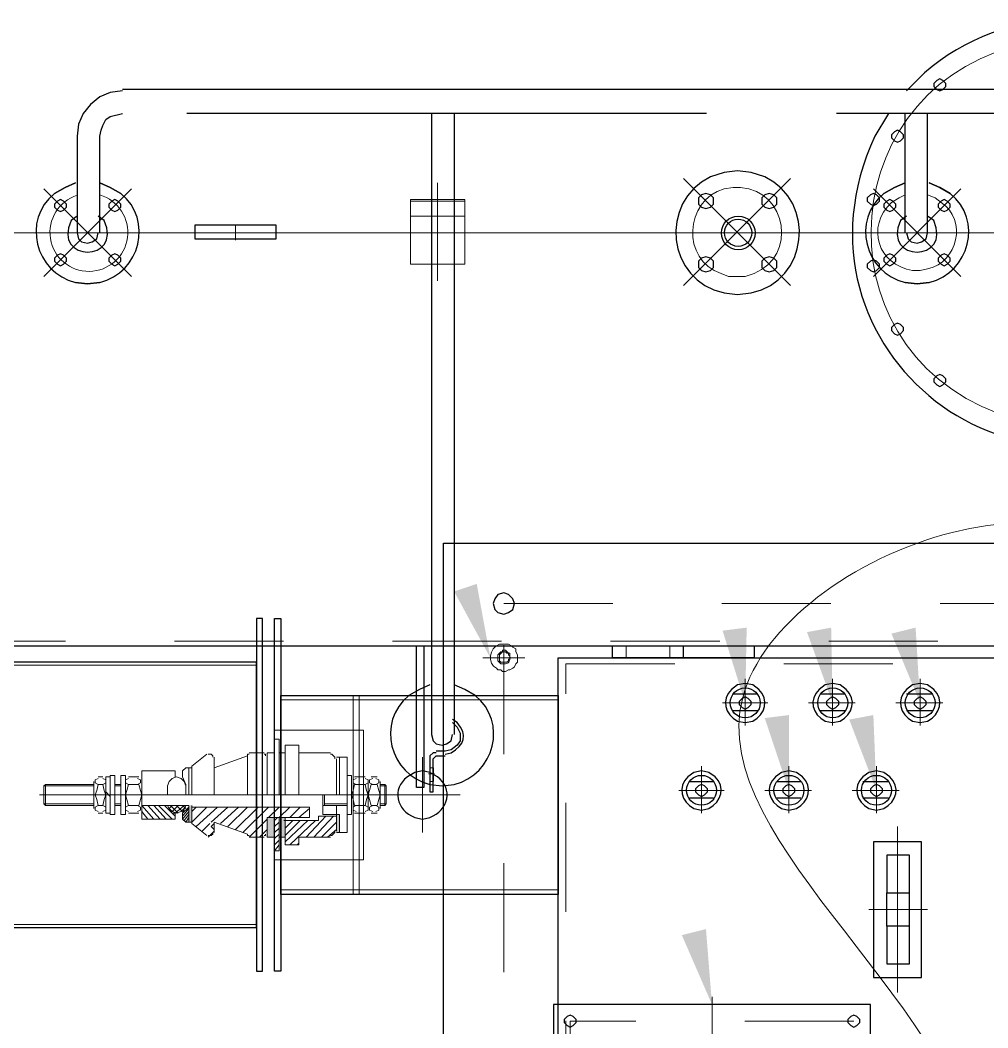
# Model space of a CAD drawing. Header units: metres. Extents: x 531263 to 531754, y 2674954 to 2675327.
# Drawn here: x 531500.974 to 531501.861, y 2675217.654 to 2675218.578 of the extents above; entities that cross this region are included whole.
import ezdxf

# ---------------------------------------------------------------- set-up
doc = ezdxf.new("R2010")
doc.units = ezdxf.units.M
doc.header["$MEASUREMENT"] = 0
doc.linetypes.add('PDF_IMPORT', pattern=[1, 0.8, -0.2])
doc.layers.add('IDT', color=7, linetype='Continuous')

# ---------------------------------------------------------------- blocks, each defined once
blk = doc.blocks.new('IDT')
at = {"layer": 'IDT', "transparency": 33554559}
for points in [[(16.49559, 9.90925), (16.49559, 9.92585), (16.49283, 9.92585), (16.49283, 9.90925)], [(16.54815, 9.91202), (16.54815, 9.93), (16.54262, 9.93), (16.54262, 9.91202)], [(16.55922, 9.93), (16.5523, 9.93), (16.5523, 9.91202), (16.55922, 9.91202)], [(16.63114, 9.90095), (16.63114, 9.91617), (16.62838, 9.91617), (16.62838, 9.90095)]]:
    blk.add_hatch(color=0, dxfattribs=at).paths.add_polyline_path(points)
at = {"layer": 'IDT', "color": 0, "lineweight": 25}
for p, q in [((16.39739, 14.30905), (16.39739, 9.66028)), ((16.29227, 14.20393), (16.29227, 9.7654)), ((16.00596, 10.86363), (16.00596, 10.08353)), ((16.00596, 10.86363), (16.00596, 10.08353)), ((16.29642, 10.08353), (16.29642, 10.86363)), ((16.29642, 10.08353), (16.29642, 10.86363)), ((16.01841, 10.10289), (16.01564, 10.10013)), ((16.01841, 10.10289), (16.01564, 10.10013)), ((16.01564, 10.10013), (16.01564, 10.09736)), ((16.01564, 10.10013), (16.01564, 10.09736)), ((16.01564, 10.09736), (16.01841, 10.09459)), ((16.01564, 10.09736), (16.01841, 10.09459)), ((16.02117, 10.10428), (16.01841, 10.10289)), ((16.02117, 10.10428), (16.01841, 10.10289)), ((16.02394, 10.10289), (16.02117, 10.10428)), ((16.02394, 10.10289), (16.02117, 10.10428)), ((16.02671, 10.10013), (16.02394, 10.10289)), ((16.02671, 10.10013), (16.02394, 10.10289)), ((16.02394, 10.09459), (16.02671, 10.09736)), ((16.02394, 10.09459), (16.02671, 10.09736)), ((16.02671, 10.09736), (16.02671, 10.10013)), ((16.02671, 10.09736), (16.02671, 10.10013)), ((16.27844, 10.10289), (16.27567, 10.10013)), ((16.27844, 10.10289), (16.27567, 10.10013)), ((16.27567, 10.10013), (16.27567, 10.09736)), ((16.27567, 10.10013), (16.27567, 10.09736)), ((16.27567, 10.09736), (16.27844, 10.09459)), ((16.27567, 10.09736), (16.27844, 10.09459)), ((16.28121, 10.10428), (16.27844, 10.10289)), ((16.28121, 10.10428), (16.27844, 10.10289)), ((16.28397, 10.10289), (16.28121, 10.10428)), ((16.28397, 10.10289), (16.28121, 10.10428)), ((16.28674, 10.10013), (16.28397, 10.10289)), ((16.28674, 10.10013), (16.28397, 10.10289)), ((16.28397, 10.09459), (16.28674, 10.09736)), ((16.28397, 10.09459), (16.28674, 10.09736)), ((16.28674, 10.09736), (16.28674, 10.10013)), ((16.28674, 10.09736), (16.28674, 10.10013)), ((16.01841, 10.09459), (16.02117, 10.09321)), ((16.01841, 10.09459), (16.02117, 10.09321)), ((16.02117, 10.09321), (16.02394, 10.09459)), ((16.02117, 10.09321), (16.02394, 10.09459)), ((16.27844, 10.09459), (16.28121, 10.09321)), ((16.27844, 10.09459), (16.28121, 10.09321)), ((16.28121, 10.09321), (16.28397, 10.09459)), ((16.28121, 10.09321), (16.28397, 10.09459)), ((16.00596, 10.08353), (16.29642, 10.08353)), ((16.00596, 10.08353), (16.29642, 10.08353)), ((16.00319, 10.05863), (15.95893, 10.05863)), ((15.95893, 10.05863), (15.95893, 9.93415)), ((16.00319, 9.93415), (16.00319, 10.05863)), ((16.54677, 9.72944), (16.54677, 10.0531)), ((16.54677, 10.0531), (16.5523, 10.0531)), ((16.5523, 10.0531), (16.5523, 9.72944)), ((16.5689, 10.0531), (16.56337, 10.0531)), ((16.56337, 10.0531), (16.56337, 9.72944)), ((16.5689, 9.72944), (16.5689, 10.0531)), ((15.99074, 10.04618), (15.97, 10.04618)), ((15.97, 10.04618), (15.97, 10.01161)), ((15.99074, 10.01161), (15.99074, 10.04618)), ((15.97, 10.01161), (15.99074, 10.01161)), ((15.97, 10.01161), (15.97, 9.98118)), ((15.99074, 10.01161), (15.99074, 9.98118)), ((16.8234, 10.01299), (16.5689, 10.01299)), ((16.5689, 10.01299), (16.5689, 9.76955)), ((15.99074, 9.98118), (15.97, 9.98118)), ((15.97, 9.98118), (15.97, 9.9466)), ((15.99074, 9.9466), (15.99074, 9.98118)), ((16.29227, 9.79998), (16.29227, 9.98256)), ((16.29227, 9.98256), (16.54677, 9.98256)), ((16.54677, 9.98256), (16.54677, 9.79998)), ((15.97, 9.9466), (15.99074, 9.9466)), ((15.95893, 9.93415), (16.00319, 9.93415)), ((16.41676, 9.9134), (16.40984, 9.91202)), ((16.42367, 9.91202), (16.41676, 9.9134)), ((16.00043, 9.9051), (15.99351, 9.90372)), ((16.00734, 9.90372), (16.00043, 9.9051)), ((16.08065, 9.9051), (16.07373, 9.90372)), ((16.08757, 9.90372), (16.08065, 9.9051)), ((16.16087, 9.9051), (16.15396, 9.90372)), ((16.16779, 9.90372), (16.16087, 9.9051)), ((16.01288, 9.89404), (15.98936, 9.89404)), ((16.09171, 9.89404), (16.06958, 9.89404)), ((16.17194, 9.89404), (16.14981, 9.89404)), ((15.99766, 9.89127), (15.99489, 9.8885)), ((15.99489, 9.8885), (15.99489, 9.88574)), ((15.99489, 9.88574), (15.99766, 9.88297)), ((16.00043, 9.89265), (15.99766, 9.89127)), ((16.00319, 9.89127), (16.00043, 9.89265)), ((16.00596, 9.8885), (16.00319, 9.89127)), ((16.00319, 9.88297), (16.00596, 9.88574)), ((16.00596, 9.88574), (16.00596, 9.8885)), ((16.07788, 9.89127), (16.07512, 9.8885)), ((16.07512, 9.8885), (16.07512, 9.88574)), ((16.07512, 9.88574), (16.07788, 9.88297)), ((16.08065, 9.89265), (16.07788, 9.89127)), ((16.08342, 9.89127), (16.08065, 9.89265)), ((16.08618, 9.8885), (16.08342, 9.89127)), ((16.08342, 9.88297), (16.08618, 9.88574)), ((16.08618, 9.88574), (16.08618, 9.8885)), ((16.15811, 9.89127), (16.15534, 9.8885)), ((16.15534, 9.8885), (16.15534, 9.88574)), ((16.15534, 9.88574), (16.15811, 9.88297)), ((16.16087, 9.89265), (16.15811, 9.89127)), ((16.16364, 9.89127), (16.16087, 9.89265)), ((16.1664, 9.8885), (16.16364, 9.89127)), ((16.16364, 9.88297), (16.1664, 9.88574)), ((16.1664, 9.88574), (16.1664, 9.8885)), ((16.40984, 9.8885), (16.40707, 9.8885)), ((16.40707, 9.8885), (16.40707, 9.86084)), ((16.40984, 9.85808), (16.40984, 9.8885)), ((16.41537, 9.75434), (16.41537, 9.88436)), ((16.41537, 9.88436), (16.42229, 9.88436)), ((16.42229, 9.88436), (16.42229, 9.83594)), ((16.01288, 9.87882), (15.98936, 9.87882)), ((15.99766, 9.88297), (16.00043, 9.88159)), ((16.00043, 9.88159), (16.00319, 9.88297)), ((16.09171, 9.87882), (16.06958, 9.87882)), ((16.07788, 9.88297), (16.08065, 9.88159)), ((16.08065, 9.88159), (16.08342, 9.88297)), ((16.17194, 9.87882), (16.14981, 9.87882)), ((16.15811, 9.88297), (16.16087, 9.88159)), ((16.16087, 9.88159), (16.16364, 9.88297)), ((16.39877, 9.88297), (16.38771, 9.88159)), ((16.40984, 9.88159), (16.39877, 9.88297)), ((16.40707, 9.86637), (16.40707, 9.87882)), ((16.40984, 9.86637), (16.40984, 9.87882)), ((15.98798, 9.87467), (15.99351, 9.87052)), ((15.99351, 9.87052), (16.00043, 9.86914)), ((16.00043, 9.86914), (16.00734, 9.87052)), ((16.00734, 9.87052), (16.01288, 9.87467)), ((16.0682, 9.87467), (16.07373, 9.87052)), ((16.07373, 9.87052), (16.08065, 9.86914)), ((16.08065, 9.86914), (16.08757, 9.87052)), ((16.08757, 9.87052), (16.0931, 9.87467)), ((16.14842, 9.87467), (16.15396, 9.87052)), ((16.15396, 9.87052), (16.16087, 9.86914)), ((16.16087, 9.86914), (16.16779, 9.87052)), ((16.16779, 9.87052), (16.17332, 9.87467)), ((16.40292, 9.87467), (16.40984, 9.87052)), ((16.40984, 9.87052), (16.41676, 9.86914)), ((16.41676, 9.86914), (16.42367, 9.87052)), ((16.42367, 9.87052), (16.43059, 9.87467)), ((16.40707, 9.85808), (16.40431, 9.85531)), ((16.40707, 9.86084), (16.40707, 9.85808)), ((16.40984, 9.85531), (16.40984, 9.85808)), ((16.38494, 9.84563), (16.39048, 9.84978)), ((16.39601, 9.85393), (16.39048, 9.85254)), ((16.39048, 9.84978), (16.39601, 9.85116)), ((16.40154, 9.85531), (16.39601, 9.85531)), ((16.39601, 9.85116), (16.40431, 9.85116)), ((16.40431, 9.85531), (16.40154, 9.85531)), ((16.40431, 9.85254), (16.40707, 9.85254)), ((16.40707, 9.85254), (16.40984, 9.85531)), ((16.38218, 9.84148), (16.38494, 9.84563)), ((16.38218, 9.83456), (16.38218, 9.84148)), ((16.39048, 9.84148), (16.38909, 9.83594)), ((16.39462, 9.84424), (16.39048, 9.84148)), ((16.39877, 9.84563), (16.39462, 9.84424)), ((16.40431, 9.84424), (16.39877, 9.84563)), ((16.40707, 9.84148), (16.40431, 9.84424)), ((16.40846, 9.83594), (16.40707, 9.84148)), ((16.38494, 9.82903), (16.38218, 9.83456)), ((16.38909, 9.82488), (16.38494, 9.82903)), ((16.38771, 9.26609), (16.38771, 9.83594)), ((16.40846, 9.26609), (16.40846, 9.83594)), ((16.42229, 9.83594), (16.42229, 9.75434)), ((15.96032, 9.82488), (15.9534, 9.8235)), ((15.96723, 9.8235), (15.96032, 9.82488)), ((16.04054, 9.82488), (16.03362, 9.8235)), ((16.04745, 9.8235), (16.04054, 9.82488)), ((16.12076, 9.82488), (16.11385, 9.8235)), ((16.12768, 9.8235), (16.12076, 9.82488)), ((16.38494, 9.82488), (16.38909, 9.82211)), ((15.97276, 9.81381), (15.94925, 9.81381)), ((15.95755, 9.81105), (15.95478, 9.80828)), ((15.96032, 9.81243), (15.95755, 9.81105)), ((15.96308, 9.81105), (15.96032, 9.81243)), ((15.96585, 9.80828), (15.96308, 9.81105)), ((16.0516, 9.81381), (16.02947, 9.81381)), ((16.03777, 9.81105), (16.03501, 9.80828)), ((16.04054, 9.81243), (16.03777, 9.81105)), ((16.0433, 9.81105), (16.04054, 9.81243)), ((16.04607, 9.80828), (16.0433, 9.81105)), ((16.13183, 9.81381), (16.1097, 9.81381)), ((16.11799, 9.81105), (16.11523, 9.80828)), ((16.12076, 9.81243), (16.11799, 9.81105)), ((16.12353, 9.81105), (16.12076, 9.81243)), ((16.12629, 9.80828), (16.12353, 9.81105)), ((15.95478, 9.80828), (15.95478, 9.80552)), ((15.95478, 9.80552), (15.95755, 9.80275)), ((15.95755, 9.80275), (15.96032, 9.80137)), ((15.96032, 9.80137), (15.96308, 9.80275)), ((15.96308, 9.80275), (15.96585, 9.80552)), ((15.96585, 9.80552), (15.96585, 9.80828)), ((16.03501, 9.80828), (16.03501, 9.80552)), ((16.03501, 9.80552), (16.03777, 9.80275)), ((16.03777, 9.80275), (16.04054, 9.80137)), ((16.04054, 9.80137), (16.0433, 9.80275)), ((16.0433, 9.80275), (16.04607, 9.80552)), ((16.04607, 9.80552), (16.04607, 9.80828)), ((16.11523, 9.80828), (16.11523, 9.80552)), ((16.11523, 9.80552), (16.11799, 9.80275)), ((16.11799, 9.80275), (16.12076, 9.80137)), ((16.12076, 9.80137), (16.12353, 9.80275)), ((16.12353, 9.80275), (16.12629, 9.80552)), ((16.12629, 9.80552), (16.12629, 9.80828)), ((15.94787, 9.79445), (15.9534, 9.7903)), ((15.97276, 9.7986), (15.94925, 9.7986)), ((15.96723, 9.7903), (15.97276, 9.79445)), ((16.02809, 9.79445), (16.03362, 9.7903)), ((16.0516, 9.7986), (16.02947, 9.7986)), ((16.04745, 9.7903), (16.05299, 9.79445)), ((16.10831, 9.79445), (16.11385, 9.7903)), ((16.13183, 9.7986), (16.1097, 9.7986)), ((16.12768, 9.7903), (16.13321, 9.79445)), ((16.54677, 9.79998), (16.29227, 9.79998)), ((16.36834, 9.79998), (16.37803, 9.79445)), ((16.37803, 9.79445), (16.38771, 9.7903)), ((16.40984, 9.7903), (16.41952, 9.79445)), ((16.41952, 9.79445), (16.4292, 9.79998)), ((15.9534, 9.7903), (15.96032, 9.78892)), ((15.96032, 9.78892), (15.96723, 9.7903)), ((16.03362, 9.7903), (16.04054, 9.78892)), ((16.04054, 9.78892), (16.04745, 9.7903)), ((16.11385, 9.7903), (16.12076, 9.78892)), ((16.12076, 9.78892), (16.12768, 9.7903)), ((16.29227, 9.7654), (15.36418, 9.7654)), ((16.24248, 9.7654), (15.41397, 9.7654)), ((16.11246, 9.75434), (16.11246, 9.7654)), ((16.11246, 9.7654), (16.24248, 9.7654)), ((16.17747, 9.7654), (16.17747, 9.75434)), ((16.24248, 9.7654), (16.24248, 9.75434)), ((16.5689, 9.76955), (16.8234, 9.76955)), ((16.87873, 9.75434), (14.77772, 9.75434)), ((16.42229, 9.75434), (16.41537, 9.75434)), ((16.5523, 9.72944), (16.54677, 9.72944)), ((16.56337, 9.72944), (16.5689, 9.72944)), ((16.33377, 9.72114), (16.33238, 9.71561)), ((16.33792, 9.72391), (16.33377, 9.72114)), ((16.34207, 9.72529), (16.33792, 9.72391)), ((16.3476, 9.72391), (16.34207, 9.72529)), ((16.35036, 9.72114), (16.3476, 9.72391)), ((16.35175, 9.71561), (16.35036, 9.72114)), ((16.33238, 9.71561), (16.33377, 9.71146)), ((16.33377, 9.71146), (16.33792, 9.70731)), ((16.3476, 9.70731), (16.35036, 9.71146)), ((16.35036, 9.71146), (16.35175, 9.71561)), ((16.33792, 9.70731), (16.34207, 9.70593)), ((16.34207, 9.70593), (16.3476, 9.70731)), ((16.39739, 9.66028), (15.27012, 9.66028)), ((15.93957, 9.51505), (15.9368, 9.51229)), ((15.94233, 9.51644), (15.93957, 9.51505)), ((15.9451, 9.51505), (15.94233, 9.51644)), ((15.94787, 9.51229), (15.9451, 9.51505)), ((15.9368, 9.51229), (15.9368, 9.50952)), ((15.9368, 9.50952), (15.93957, 9.50676)), ((15.93957, 9.50676), (15.94233, 9.50537)), ((15.94233, 9.50537), (15.9451, 9.50676)), ((15.9451, 9.50676), (15.94787, 9.50952)), ((15.94787, 9.50952), (15.94787, 9.51229)), ((15.9783, 9.46803), (15.97553, 9.46526)), ((15.98106, 9.46941), (15.9783, 9.46803)), ((15.98383, 9.46803), (15.98106, 9.46941)), ((15.9866, 9.46526), (15.98383, 9.46803)), ((15.97553, 9.46526), (15.97553, 9.46249)), ((15.97553, 9.46249), (15.9783, 9.45973)), ((15.9783, 9.45973), (15.98106, 9.45834)), ((15.98106, 9.45834), (15.98383, 9.45973)), ((15.98383, 9.45973), (15.9866, 9.46249)), ((15.9866, 9.46249), (15.9866, 9.46526)), ((16.12768, 9.43207), (16.11523, 9.43068)), ((16.14013, 9.43068), (16.12768, 9.43207)), ((15.95202, 9.421), (15.96308, 9.42238)), ((15.96308, 9.42238), (15.95202, 9.421)), ((15.96308, 9.42238), (15.97415, 9.421)), ((15.97415, 9.421), (15.96308, 9.42238)), ((16.71275, 9.421), (16.72381, 9.42238)), ((16.72381, 9.42238), (16.71275, 9.421)), ((16.72381, 9.42238), (16.73488, 9.421)), ((16.73488, 9.421), (16.72381, 9.42238)), ((15.93542, 9.4044), (15.93265, 9.40164)), ((15.93819, 9.40579), (15.93542, 9.4044)), ((15.94095, 9.4044), (15.93819, 9.40579)), ((15.94372, 9.40164), (15.94095, 9.4044)), ((15.98521, 9.4044), (15.98245, 9.40164)), ((15.98798, 9.40579), (15.98521, 9.4044)), ((15.99074, 9.4044), (15.98798, 9.40579)), ((15.99351, 9.40164), (15.99074, 9.4044)), ((16.00043, 9.40993), (15.99766, 9.40717)), ((15.99766, 9.40717), (15.99766, 9.4044)), ((15.99766, 9.4044), (16.00043, 9.40164)), ((16.00319, 9.41132), (16.00043, 9.40993)), ((16.00596, 9.40993), (16.00319, 9.41132)), ((16.00873, 9.40717), (16.00596, 9.40993)), ((16.00596, 9.40164), (16.00873, 9.4044)), ((16.00873, 9.4044), (16.00873, 9.40717)), ((16.09448, 9.40993), (16.09171, 9.40717)), ((16.09171, 9.40717), (16.09171, 9.40164)), ((16.09863, 9.41132), (16.09448, 9.40993)), ((16.10278, 9.40993), (16.09863, 9.41132)), ((16.10555, 9.40717), (16.10278, 9.40993)), ((16.10555, 9.40164), (16.10555, 9.40717)), ((16.15257, 9.40993), (16.14981, 9.40717)), ((16.14981, 9.40717), (16.14981, 9.40164)), ((16.15672, 9.41132), (16.15257, 9.40993)), ((16.16087, 9.40993), (16.15672, 9.41132)), ((16.16364, 9.40717), (16.16087, 9.40993)), ((16.16364, 9.40164), (16.16364, 9.40717)), ((16.69615, 9.4044), (16.69339, 9.40164)), ((16.69892, 9.40579), (16.69615, 9.4044)), ((16.70168, 9.4044), (16.69892, 9.40579)), ((16.70445, 9.40164), (16.70168, 9.4044)), ((16.74594, 9.4044), (16.74318, 9.40164)), ((16.74871, 9.40579), (16.74594, 9.4044)), ((16.75148, 9.4044), (16.74871, 9.40579)), ((16.75424, 9.40164), (16.75148, 9.4044)), ((15.93265, 9.40164), (15.93265, 9.39887)), ((15.93265, 9.39887), (15.93542, 9.3961)), ((15.93542, 9.3961), (15.93819, 9.39472)), ((15.93819, 9.39472), (15.94095, 9.3961)), ((15.94095, 9.3961), (15.94372, 9.39887)), ((15.94372, 9.39887), (15.94372, 9.40164)), ((15.98245, 9.40164), (15.98245, 9.39887)), ((15.98245, 9.39887), (15.98521, 9.3961)), ((15.98521, 9.3961), (15.98798, 9.39472)), ((15.98798, 9.39472), (15.99074, 9.3961)), ((15.99074, 9.3961), (15.99351, 9.39887)), ((15.99351, 9.39887), (15.99351, 9.40164)), ((16.00043, 9.40164), (16.00319, 9.40025)), ((16.00319, 9.40025), (16.00596, 9.40164)), ((16.09171, 9.40164), (16.09448, 9.39887)), ((16.09448, 9.39887), (16.09863, 9.39749)), ((16.09863, 9.39749), (16.10278, 9.39887)), ((16.10278, 9.39887), (16.10555, 9.40164)), ((16.14981, 9.40164), (16.15257, 9.39887)), ((16.15257, 9.39887), (16.15672, 9.39749)), ((16.15672, 9.39749), (16.16087, 9.39887)), ((16.16087, 9.39887), (16.16364, 9.40164)), ((16.69339, 9.40164), (16.69339, 9.39887)), ((16.69339, 9.39887), (16.69615, 9.3961)), ((16.69615, 9.3961), (16.69892, 9.39472)), ((16.69892, 9.39472), (16.70168, 9.3961)), ((16.70168, 9.3961), (16.70445, 9.39887)), ((16.70445, 9.39887), (16.70445, 9.40164)), ((16.74318, 9.40164), (16.74318, 9.39887)), ((16.74318, 9.39887), (16.74594, 9.3961)), ((16.74594, 9.3961), (16.74871, 9.39472)), ((16.74871, 9.39472), (16.75148, 9.3961)), ((16.75148, 9.3961), (16.75424, 9.39887)), ((16.75424, 9.39887), (16.75424, 9.40164)), ((15.96308, 9.38504), (15.95893, 9.38365)), ((15.96861, 9.38365), (15.96308, 9.38504)), ((16.72381, 9.38504), (16.71967, 9.38365)), ((16.72935, 9.38365), (16.72381, 9.38504)), ((15.95478, 9.38089), (15.9534, 9.37536)), ((15.95893, 9.38365), (15.95478, 9.38089)), ((15.97138, 9.38089), (15.96861, 9.38365)), ((15.97276, 9.37536), (15.97138, 9.38089)), ((16.62561, 9.38089), (16.55092, 9.38089)), ((16.55092, 9.38089), (16.55092, 9.36844)), ((16.62561, 9.36844), (16.62561, 9.38089)), ((16.71552, 9.38089), (16.71413, 9.37536)), ((16.71967, 9.38365), (16.71552, 9.38089)), ((16.73211, 9.38089), (16.72935, 9.38365)), ((16.7335, 9.37536), (16.73211, 9.38089)), ((15.9534, 9.37536), (15.9534, 9.26609)), ((15.97415, 9.37536), (15.97415, 9.26609)), ((16.55092, 9.36844), (16.62561, 9.36844)), ((16.71275, 9.37536), (16.71275, 9.28683)), ((16.7335, 9.28683), (16.7335, 9.37536)), ((15.94787, 9.36429), (15.9534, 9.36014)), ((15.97276, 9.36014), (15.9783, 9.36429)), ((16.7086, 9.36429), (16.71413, 9.36014)), ((16.7335, 9.36014), (16.73903, 9.36429)), ((15.93542, 9.35461), (15.93265, 9.35184)), ((15.93265, 9.35184), (15.93265, 9.34908)), ((15.93265, 9.34908), (15.93542, 9.34631)), ((15.93819, 9.35599), (15.93542, 9.35461)), ((15.94095, 9.35461), (15.93819, 9.35599)), ((15.94372, 9.35184), (15.94095, 9.35461)), ((15.94095, 9.34631), (15.94372, 9.34908)), ((15.94372, 9.34908), (15.94372, 9.35184)), ((15.98521, 9.35461), (15.98245, 9.35184)), ((15.98245, 9.35184), (15.98245, 9.34908)), ((15.98245, 9.34908), (15.98521, 9.34631)), ((15.98798, 9.35599), (15.98521, 9.35461)), ((15.99074, 9.35461), (15.98798, 9.35599)), ((15.99351, 9.35184), (15.99074, 9.35461)), ((15.99074, 9.34631), (15.99351, 9.34908)), ((15.99351, 9.34908), (15.99351, 9.35184)), ((16.00043, 9.34908), (15.99766, 9.34631)), ((16.00319, 9.35046), (16.00043, 9.34908)), ((16.00596, 9.34908), (16.00319, 9.35046)), ((16.00873, 9.34631), (16.00596, 9.34908)), ((16.09448, 9.35184), (16.09171, 9.34908)), ((16.09171, 9.34908), (16.09171, 9.34354)), ((16.09863, 9.35323), (16.09448, 9.35184)), ((16.10278, 9.35184), (16.09863, 9.35323)), ((16.10555, 9.34908), (16.10278, 9.35184)), ((16.10555, 9.34354), (16.10555, 9.34908)), ((16.15257, 9.35184), (16.14981, 9.34908)), ((16.14981, 9.34908), (16.14981, 9.34354)), ((16.15672, 9.35323), (16.15257, 9.35184)), ((16.16087, 9.35184), (16.15672, 9.35323)), ((16.16364, 9.34908), (16.16087, 9.35184)), ((16.16364, 9.34354), (16.16364, 9.34908)), ((16.69615, 9.35461), (16.69339, 9.35184)), ((16.69339, 9.35184), (16.69339, 9.34908)), ((16.69339, 9.34908), (16.69615, 9.34631)), ((16.69892, 9.35599), (16.69615, 9.35461)), ((16.70168, 9.35461), (16.69892, 9.35599)), ((16.70445, 9.35184), (16.70168, 9.35461)), ((16.70168, 9.34631), (16.70445, 9.34908)), ((16.70445, 9.34908), (16.70445, 9.35184)), ((16.74594, 9.35461), (16.74318, 9.35184)), ((16.74318, 9.35184), (16.74318, 9.34908)), ((16.74318, 9.34908), (16.74594, 9.34631)), ((16.74871, 9.35599), (16.74594, 9.35461)), ((16.75148, 9.35461), (16.74871, 9.35599)), ((16.75424, 9.35184), (16.75148, 9.35461)), ((16.75148, 9.34631), (16.75424, 9.34908)), ((16.75424, 9.34908), (16.75424, 9.35184)), ((15.94233, 9.33386), (15.93265, 9.33939)), ((15.93265, 9.33939), (15.94233, 9.33386)), ((15.93542, 9.34631), (15.93819, 9.34493)), ((15.93819, 9.34493), (15.94095, 9.34631)), ((15.99351, 9.33939), (15.98383, 9.33386)), ((15.98383, 9.33386), (15.99351, 9.33939)), ((15.98521, 9.34631), (15.98798, 9.34493)), ((15.98798, 9.34493), (15.99074, 9.34631)), ((15.99766, 9.34631), (15.99766, 9.34354)), ((15.99766, 9.34354), (16.00043, 9.34078)), ((16.00043, 9.34078), (16.00319, 9.33939)), ((16.00319, 9.33939), (16.00596, 9.34078)), ((16.00596, 9.34078), (16.00873, 9.34354)), ((16.00873, 9.34354), (16.00873, 9.34631)), ((16.09171, 9.34354), (16.09448, 9.34078)), ((16.09448, 9.34078), (16.09863, 9.33939)), ((16.09863, 9.33939), (16.10278, 9.34078)), ((16.10278, 9.34078), (16.10555, 9.34354)), ((16.14981, 9.34354), (16.15257, 9.34078)), ((16.15257, 9.34078), (16.15672, 9.33939)), ((16.15672, 9.33939), (16.16087, 9.34078)), ((16.16087, 9.34078), (16.16364, 9.34354)), ((16.70307, 9.33386), (16.69339, 9.33939)), ((16.69339, 9.33939), (16.70307, 9.33386)), ((16.69615, 9.34631), (16.69892, 9.34493)), ((16.69892, 9.34493), (16.70168, 9.34631)), ((16.75424, 9.33939), (16.74456, 9.33386)), ((16.74456, 9.33386), (16.75424, 9.33939)), ((16.74594, 9.34631), (16.74871, 9.34493)), ((16.74871, 9.34493), (16.75148, 9.34631)), ((15.95202, 9.32971), (15.94233, 9.33386)), ((15.94233, 9.33386), (15.95202, 9.32971)), ((15.98383, 9.33386), (15.97415, 9.32971)), ((15.97415, 9.32971), (15.98383, 9.33386)), ((16.71275, 9.32971), (16.70307, 9.33386)), ((16.70307, 9.33386), (16.71275, 9.32971)), ((16.74456, 9.33386), (16.73488, 9.32971)), ((16.73488, 9.32971), (16.74456, 9.33386)), ((16.10278, 9.32418), (16.11523, 9.32003)), ((16.11523, 9.32003), (16.12768, 9.31865)), ((16.12768, 9.31865), (16.14013, 9.32003)), ((16.14013, 9.32003), (16.15257, 9.32418)), ((15.98106, 9.29237), (15.9783, 9.29098)), ((15.98383, 9.29098), (15.98106, 9.29237)), ((15.9783, 9.29098), (15.97553, 9.28822)), ((15.97553, 9.28822), (15.97553, 9.28545)), ((15.97553, 9.28545), (15.9783, 9.28268)), ((15.9866, 9.28822), (15.98383, 9.29098)), ((15.98383, 9.28268), (15.9866, 9.28545)), ((15.9866, 9.28545), (15.9866, 9.28822)), ((15.98936, 9.26609), (16.00181, 9.28683)), ((16.71275, 9.28683), (16.71137, 9.2813)), ((16.73211, 9.27577), (16.7335, 9.28683)), ((15.9783, 9.28268), (15.98106, 9.2813)), ((15.98106, 9.2813), (15.98383, 9.28268)), ((16.70998, 9.27715), (16.70722, 9.27162)), ((16.71137, 9.2813), (16.70998, 9.27715)), ((16.72796, 9.26609), (16.73211, 9.27577)), ((16.70307, 9.26885), (16.692, 9.26609)), ((16.70722, 9.27162), (16.70307, 9.26885)), ((16.72105, 9.25779), (16.72796, 9.26609)), ((16.71275, 9.25087), (16.72105, 9.25779)), ((16.692, 9.24534), (16.70307, 9.24672)), ((16.70307, 9.24672), (16.71275, 9.25087)), ((14.96445, 9.24396), (16.692, 9.24396)), ((15.93957, 9.24396), (15.9368, 9.24119)), ((15.9368, 9.24119), (15.9368, 9.23842)), ((15.9368, 9.23842), (15.93957, 9.23566)), ((15.94233, 9.24534), (15.93957, 9.24396)), ((15.9451, 9.24396), (15.94233, 9.24534)), ((15.94787, 9.24119), (15.9451, 9.24396)), ((15.9451, 9.23566), (15.94787, 9.23842)), ((15.94787, 9.23842), (15.94787, 9.24119)), ((15.95617, 9.22874), (15.97276, 9.24534)), ((15.93957, 9.23566), (15.94233, 9.23427)), ((15.94233, 9.23427), (15.9451, 9.23566))]:
    blk.add_line(p, q, dxfattribs=at)
at = {"layer": 'IDT', "color": 0, "linetype": 'PDF_IMPORT', "lineweight": 13, "ltscale": 0.113333}
for p, q in [((16.34207, 14.25373), (16.34207, 9.71561)), ((16.34207, 9.71561), (15.32545, 9.71561))]:
    blk.add_line(p, q, dxfattribs=at)
at = {"layer": 'IDT', "color": 0, "linetype": 'PDF_IMPORT', "lineweight": 13, "ltscale": 0.0125}
for p, q in [((16.28536, 14.1984), (16.28536, 9.77094)), ((16.28536, 9.77094), (15.37109, 9.77094))]:
    blk.add_line(p, q, dxfattribs=at)
at = {"layer": 'IDT', "color": 0, "linetype": 'PDF_IMPORT', "lineweight": 13, "ltscale": 0.044167}
for p, q in [((16.15119, 10.07661), (16.15119, 10.87054)), ((16.15119, 10.87054), (16.15119, 10.07661))]:
    blk.add_line(p, q, dxfattribs=at)
at = {"layer": 'IDT', "color": 0, "linetype": 'PDF_IMPORT', "lineweight": 13, "ltscale": 0.038333}
for p, q in [((16.02117, 10.84841), (16.02117, 10.09874)), ((16.02117, 10.84841), (16.02117, 10.09874)), ((16.28121, 10.09874), (16.28121, 10.84841)), ((16.28121, 10.09874), (16.28121, 10.84841)), ((16.02117, 10.09874), (16.28121, 10.09874)), ((16.02117, 10.09874), (16.28121, 10.09874))]:
    blk.add_line(p, q, dxfattribs=at)
at = {"layer": 'IDT', "color": 0, "lineweight": 9}
for p, q in [((15.98106, 9.92032), (15.98106, 10.07246)), ((16.00734, 9.99639), (15.9534, 9.99639)), ((16.54815, 9.93691), (16.5523, 9.94245)), ((16.51496, 9.91478), (16.53847, 9.93691)), ((16.52187, 9.91478), (16.54262, 9.93415)), ((16.53017, 9.93553), (16.53156, 9.93691)), ((16.54815, 9.93277), (16.5523, 9.93691)), ((16.54815, 9.92723), (16.5523, 9.93138)), ((16.49559, 9.91617), (16.50943, 9.93)), ((16.49559, 9.92308), (16.50389, 9.93)), ((16.49836, 9.91064), (16.51634, 9.93)), ((16.50528, 9.91064), (16.52326, 9.93)), ((16.52879, 9.91478), (16.54262, 9.92862)), ((16.53571, 9.91478), (16.54262, 9.9217)), ((16.54815, 9.9217), (16.5523, 9.92585)), ((16.55784, 9.90234), (16.58135, 9.92585)), ((16.55922, 9.9134), (16.57582, 9.93)), ((16.55922, 9.92308), (16.56614, 9.93)), ((16.56752, 9.90234), (16.58827, 9.92308)), ((16.60763, 9.92447), (16.61316, 9.93)), ((16.61178, 9.91755), (16.6187, 9.92447)), ((16.52049, 9.90372), (16.53017, 9.91202)), ((16.52879, 9.90234), (16.53847, 9.91202)), ((16.53847, 9.90234), (16.54815, 9.91202)), ((16.54262, 9.91478), (16.54401, 9.91478)), ((16.54815, 9.91617), (16.5523, 9.92032)), ((16.54815, 9.90234), (16.55784, 9.91202)), ((16.54954, 9.91202), (16.5523, 9.91478)), ((16.5772, 9.90234), (16.59518, 9.92032)), ((16.5855, 9.90234), (16.6021, 9.91755)), ((16.59518, 9.90234), (16.6104, 9.91617)), ((16.60486, 9.90234), (16.62423, 9.92032)), ((16.61455, 9.90234), (16.62838, 9.91617)), ((16.63114, 9.91202), (16.63391, 9.91617)), ((16.63114, 9.91478), (16.63114, 9.91617)), ((16.63114, 9.90925), (16.63529, 9.91478)), ((16.63114, 9.90649), (16.63668, 9.9134)), ((16.64636, 9.9134), (16.65881, 9.90095)), ((16.65189, 9.9134), (16.66296, 9.90095)), ((16.65742, 9.9134), (16.66849, 9.90095)), ((16.66296, 9.9134), (16.67402, 9.90095)), ((16.66849, 9.9134), (16.67402, 9.90649)), ((16.67402, 9.9134), (16.67402, 9.91202)), ((16.62423, 9.90234), (16.62838, 9.90649)), ((16.63114, 9.90372), (16.63668, 9.91064)), ((16.63114, 9.90234), (16.63668, 9.90787)), ((16.63391, 9.90372), (16.63668, 9.90095)), ((16.64359, 9.90787), (16.63529, 9.90095)), ((16.63668, 9.90649), (16.64221, 9.90095)), ((16.64083, 9.90787), (16.64774, 9.90095)), ((16.64636, 9.90649), (16.64083, 9.90095)), ((16.64359, 9.91064), (16.65327, 9.90095)), ((16.64912, 9.90372), (16.64636, 9.90095)), ((16.40292, 9.41962), (16.40292, 9.32971))]:
    blk.add_line(p, q, dxfattribs=at)
at = {"layer": 'IDT', "color": 0, "lineweight": 13}
for p, q in [((16.82064, 10.01022), (16.5689, 10.01022)), ((16.5689, 10.01022), (16.5689, 9.77232)), ((16.29227, 9.97841), (16.54677, 9.97841)), ((16.29227, 9.80413), (16.29227, 9.97841)), ((16.47485, 9.98256), (16.47485, 9.79998)), ((16.48038, 9.98256), (16.48038, 9.79998)), ((16.54677, 9.97841), (16.54677, 9.80413)), ((16.41676, 9.85669), (16.41676, 9.92585)), ((16.00043, 9.86499), (16.00043, 9.90787)), ((16.08065, 9.86499), (16.08065, 9.90787)), ((16.16087, 9.86499), (16.16087, 9.90787)), ((16.02256, 9.88712), (15.97968, 9.88712)), ((16.10278, 9.88712), (16.0599, 9.88712)), ((16.18162, 9.88712), (16.14013, 9.88712)), ((16.38218, 9.89127), (16.45133, 9.89127)), ((16.40984, 9.87882), (16.40707, 9.87882)), ((16.40569, 9.87191), (16.41122, 9.87191)), ((16.40984, 9.86637), (16.40707, 9.86637)), ((15.96032, 9.78477), (15.96032, 9.82765)), ((16.04054, 9.78477), (16.04054, 9.82765)), ((16.12076, 9.78477), (16.12076, 9.82765)), ((15.98245, 9.8069), (15.93957, 9.8069)), ((16.06267, 9.8069), (16.01979, 9.8069)), ((16.14151, 9.8069), (16.10001, 9.8069)), ((16.54677, 9.80413), (16.29227, 9.80413)), ((16.33238, 9.7737), (16.331, 9.77094)), ((16.33377, 9.77509), (16.33238, 9.7737)), ((16.33653, 9.77647), (16.33377, 9.77509)), ((16.33792, 9.77647), (16.33653, 9.77647)), ((16.34068, 9.77785), (16.33792, 9.77647)), ((16.34345, 9.77785), (16.34068, 9.77785)), ((16.34483, 9.77647), (16.34345, 9.77785)), ((16.3476, 9.77647), (16.34483, 9.77647)), ((16.34898, 9.77509), (16.3476, 9.77647)), ((16.18992, 9.7654), (16.18992, 9.75434)), ((16.23003, 9.7654), (16.23003, 9.75434)), ((16.36143, 9.7654), (16.3227, 9.7654)), ((16.331, 9.77094), (16.32962, 9.76955)), ((16.32962, 9.76955), (16.32962, 9.76264)), ((16.33792, 9.76679), (16.33653, 9.76679)), ((16.33653, 9.76679), (16.33653, 9.76402)), ((16.33653, 9.76402), (16.33653, 9.76125)), ((16.33653, 9.76402), (16.33792, 9.76264)), ((16.3393, 9.76955), (16.33792, 9.76817)), ((16.33792, 9.76817), (16.33792, 9.76679)), ((16.34483, 9.76955), (16.3393, 9.76955)), ((16.34483, 9.77094), (16.34207, 9.77094)), ((16.3476, 9.76817), (16.34483, 9.77094)), ((16.34621, 9.76817), (16.34483, 9.76955)), ((16.34621, 9.76264), (16.34621, 9.76817)), ((16.3476, 9.76264), (16.3476, 9.76817)), ((16.5689, 9.77232), (16.82064, 9.77232)), ((16.32962, 9.76264), (16.331, 9.75987)), ((16.331, 9.75987), (16.331, 9.75711)), ((16.331, 9.75711), (16.33377, 9.75572)), ((16.33377, 9.75572), (16.33515, 9.75434)), ((16.33653, 9.76125), (16.33792, 9.76125)), ((16.33792, 9.76264), (16.33792, 9.76125)), ((16.33792, 9.76125), (16.34068, 9.75849)), ((16.33792, 9.76125), (16.3393, 9.76125)), ((16.3393, 9.76125), (16.34068, 9.75987)), ((16.34068, 9.75987), (16.34207, 9.75987)), ((16.34068, 9.75849), (16.34207, 9.75849)), ((16.34207, 9.75987), (16.34345, 9.75987)), ((16.34207, 9.75849), (16.34345, 9.75849)), ((16.34345, 9.75987), (16.34621, 9.76264)), ((16.34345, 9.75849), (16.34345, 9.75987)), ((16.34345, 9.75987), (16.34483, 9.75987)), ((16.34483, 9.75987), (16.3476, 9.76264)), ((16.33515, 9.75434), (16.33792, 9.75296)), ((16.33792, 9.75296), (16.34207, 9.75296)), ((16.34207, 9.75296), (16.34621, 9.75296)), ((16.07927, 9.32556), (16.17747, 9.42377)), ((16.17747, 9.32556), (16.07927, 9.42377)), ((15.92297, 9.33524), (16.00319, 9.41547)), ((16.00319, 9.33524), (15.92297, 9.41547)), ((16.11246, 9.4127), (16.12076, 9.41547)), ((16.12076, 9.41547), (16.12768, 9.41547)), ((16.12768, 9.41547), (16.13598, 9.41547)), ((16.13598, 9.41547), (16.14289, 9.4127)), ((16.6837, 9.33524), (16.76393, 9.41547)), ((16.76393, 9.33524), (16.6837, 9.41547)), ((15.9534, 9.40855), (15.96032, 9.40993)), ((15.96032, 9.40993), (15.96723, 9.40993)), ((16.58827, 9.36844), (16.58827, 9.38227)), ((16.9714, 9.37536), (14.68505, 9.37536)), ((16.63114, 9.37536), (16.54677, 9.37536)), ((15.94648, 9.34354), (15.94095, 9.34769)), ((15.9534, 9.34078), (15.94648, 9.34354)), ((15.97968, 9.34354), (15.97415, 9.34078)), ((15.9866, 9.34769), (15.97968, 9.34354)), ((16.13183, 9.33386), (16.12491, 9.33386)), ((16.14013, 9.33524), (16.13183, 9.33386))]:
    blk.add_line(p, q, dxfattribs=at)
at = {"layer": 'IDT', "color": 0, "lineweight": 20}
for p, q in [((16.54677, 9.95075), (16.4707, 9.95075)), ((16.4707, 9.95075), (16.4707, 9.8318)), ((16.5523, 9.95075), (16.54677, 9.95075)), ((16.54677, 9.95075), (16.54677, 9.8318)), ((16.5523, 9.8318), (16.5523, 9.95075)), ((16.4707, 9.8318), (16.54677, 9.8318)), ((16.54677, 9.8318), (16.5523, 9.8318))]:
    blk.add_line(p, q, dxfattribs=at)
at = {"layer": 'IDT', "color": 0, "lineweight": 15}
for p, q in [((16.5523, 9.94245), (16.54815, 9.94245)), ((16.54815, 9.94245), (16.54815, 9.91202)), ((16.5523, 9.91202), (16.5523, 9.94245)), ((16.53017, 9.93553), (16.53017, 9.93691)), ((16.53017, 9.93691), (16.53156, 9.93691)), ((16.53017, 9.93138), (16.53017, 9.93553)), ((16.53017, 9.93), (16.53017, 9.93138)), ((16.53156, 9.93691), (16.54124, 9.93691)), ((16.54124, 9.93691), (16.54262, 9.93691)), ((16.54262, 9.93691), (16.54262, 9.93553)), ((16.54262, 9.93553), (16.54262, 9.91202)), ((16.48591, 9.85669), (16.48591, 9.92585)), ((16.48591, 9.92585), (16.49283, 9.92585)), ((16.49283, 9.92585), (16.49559, 9.92585)), ((16.49283, 9.90925), (16.49283, 9.92585)), ((16.49559, 9.92447), (16.49559, 9.90095)), ((16.49974, 9.92862), (16.49698, 9.92585)), ((16.49698, 9.92585), (16.49698, 9.92447)), ((16.50113, 9.92862), (16.49974, 9.92862)), ((16.50113, 9.93), (16.52879, 9.93)), ((16.52879, 9.93), (16.53017, 9.93)), ((16.54262, 9.91478), (16.54262, 9.93)), ((16.54262, 9.93), (16.54815, 9.93)), ((16.55922, 9.93), (16.5523, 9.93)), ((16.55922, 9.92723), (16.55922, 9.93)), ((16.55922, 9.9134), (16.55922, 9.92723)), ((16.56199, 9.92862), (16.5606, 9.92862)), ((16.5606, 9.92862), (16.5606, 9.92723)), ((16.56199, 9.93), (16.57582, 9.93)), ((16.57582, 9.92862), (16.5772, 9.92862)), ((16.5772, 9.92862), (16.5772, 9.92723)), ((16.5772, 9.92723), (16.60763, 9.91617)), ((16.60763, 9.91617), (16.60763, 9.92585)), ((16.6104, 9.92032), (16.60763, 9.92308)), ((16.6104, 9.92862), (16.60901, 9.92723)), ((16.60901, 9.92723), (16.60901, 9.92585)), ((16.61316, 9.92862), (16.6104, 9.92862)), ((16.62838, 9.91755), (16.61455, 9.92862)), ((16.51219, 9.91064), (16.51219, 9.91478)), ((16.51219, 9.91478), (16.54262, 9.91478)), ((16.52049, 9.91064), (16.52049, 9.91202)), ((16.52049, 9.91202), (16.52187, 9.91202)), ((16.52187, 9.91202), (16.55784, 9.91202)), ((16.55784, 9.91202), (16.55922, 9.91202)), ((16.55922, 9.91202), (16.55922, 9.9134)), ((16.60763, 9.91755), (16.6104, 9.92032)), ((16.62838, 9.90095), (16.62838, 9.91755)), ((16.63114, 9.91617), (16.62838, 9.91617)), ((16.62838, 9.91617), (16.62838, 9.90095)), ((16.63114, 9.91617), (16.63391, 9.91617)), ((16.63114, 9.90095), (16.63114, 9.91617)), ((16.63391, 9.91617), (16.63668, 9.9134)), ((16.63668, 9.9134), (16.63668, 9.90787)), ((16.64359, 9.90787), (16.64359, 9.9134)), ((16.64359, 9.9134), (16.67402, 9.9134)), ((16.67402, 9.9134), (16.67402, 9.86914)), ((16.45548, 9.87882), (16.45548, 9.90372)), ((16.45963, 9.90649), (16.45687, 9.9051)), ((16.45687, 9.9051), (16.45687, 9.90234)), ((16.45825, 9.90787), (16.46378, 9.90787)), ((16.46517, 9.9051), (16.4624, 9.90649)), ((16.46517, 9.90234), (16.46517, 9.9051)), ((16.46931, 9.90649), (16.46655, 9.9051)), ((16.46655, 9.9051), (16.46655, 9.90234)), ((16.46655, 9.87882), (16.46655, 9.90372)), ((16.46931, 9.90787), (16.479, 9.90787)), ((16.48038, 9.9051), (16.47761, 9.90649)), ((16.48038, 9.90234), (16.48038, 9.9051)), ((16.48176, 9.87329), (16.48176, 9.90925)), ((16.48176, 9.90925), (16.48591, 9.90925)), ((16.48591, 9.87329), (16.48591, 9.90925)), ((16.48591, 9.90925), (16.48591, 9.87329)), ((16.50804, 9.90925), (16.49283, 9.90925)), ((16.49559, 9.91064), (16.51219, 9.91064)), ((16.50804, 9.89127), (16.50804, 9.90925)), ((16.52049, 9.90372), (16.52049, 9.91064)), ((16.52049, 9.90234), (16.52049, 9.90372)), ((16.63668, 9.90787), (16.63391, 9.90095)), ((16.63391, 9.90095), (16.63529, 9.90372)), ((16.63529, 9.90372), (16.63806, 9.90649)), ((16.63806, 9.90649), (16.64221, 9.90787)), ((16.64221, 9.90787), (16.64636, 9.90649)), ((16.64636, 9.90787), (16.64359, 9.90787)), ((16.65327, 9.90095), (16.64636, 9.90787)), ((16.64636, 9.90649), (16.64912, 9.90372)), ((16.64912, 9.90372), (16.65051, 9.90095)), ((16.67817, 9.90649), (16.6754, 9.9051)), ((16.6754, 9.9051), (16.6754, 9.90234)), ((16.67679, 9.90787), (16.68647, 9.90787)), ((16.68924, 9.9051), (16.68647, 9.90649)), ((16.68924, 9.87329), (16.68924, 9.90925)), ((16.68924, 9.90925), (16.69339, 9.90925)), ((16.68924, 9.90234), (16.68924, 9.9051)), ((16.68924, 9.87882), (16.68924, 9.90372)), ((16.69339, 9.87329), (16.69339, 9.90925)), ((16.69339, 9.90925), (16.69339, 9.87329)), ((16.69892, 9.87329), (16.69892, 9.90925)), ((16.69892, 9.90925), (16.70307, 9.90925)), ((16.70307, 9.87329), (16.70307, 9.90925)), ((16.70307, 9.90925), (16.70307, 9.90787)), ((16.70307, 9.90787), (16.70722, 9.90787)), ((16.70722, 9.90787), (16.70722, 9.87467)), ((16.70998, 9.90649), (16.70722, 9.9051)), ((16.70722, 9.9051), (16.70722, 9.90234)), ((16.70722, 9.87882), (16.70722, 9.90372)), ((16.70998, 9.90787), (16.71413, 9.90787)), ((16.7169, 9.9051), (16.71413, 9.90649)), ((16.7169, 9.90234), (16.7169, 9.9051)), ((16.71828, 9.87882), (16.71828, 9.90372)), ((16.45133, 9.90095), (16.44995, 9.89957)), ((16.44995, 9.89957), (16.44995, 9.88297)), ((16.45133, 9.88159), (16.45133, 9.90095)), ((16.45133, 9.90095), (16.45548, 9.90095)), ((16.45687, 9.89542), (16.45548, 9.89127)), ((16.45687, 9.90234), (16.45963, 9.90095)), ((16.45825, 9.90095), (16.45687, 9.89542)), ((16.46378, 9.90095), (16.45825, 9.90095)), ((16.4624, 9.90095), (16.46517, 9.90234)), ((16.46517, 9.89542), (16.46378, 9.90095)), ((16.46655, 9.89127), (16.46517, 9.89542)), ((16.46655, 9.90234), (16.46931, 9.90095)), ((16.46793, 9.89542), (16.46655, 9.89127)), ((16.46931, 9.90095), (16.46793, 9.89542)), ((16.479, 9.90095), (16.46931, 9.90095)), ((16.47761, 9.90095), (16.48038, 9.90234)), ((16.48038, 9.89542), (16.479, 9.90095)), ((16.48176, 9.89127), (16.48038, 9.89542)), ((16.48591, 9.90095), (16.50666, 9.90095)), ((16.48591, 9.89957), (16.50666, 9.89957)), ((16.50804, 9.90095), (16.50666, 9.90095)), ((16.50666, 9.90095), (16.50666, 9.89127)), ((16.52187, 9.90234), (16.52049, 9.90234)), ((16.62838, 9.90234), (16.52187, 9.90234)), ((16.63391, 9.90095), (16.63114, 9.90095)), ((16.63529, 9.90095), (16.63391, 9.90095)), ((16.65051, 9.90095), (16.63391, 9.90095)), ((16.63391, 9.90095), (16.67402, 9.90095)), ((16.67402, 9.90095), (16.65327, 9.90095)), ((16.6754, 9.89542), (16.67402, 9.89127)), ((16.6754, 9.90234), (16.67817, 9.90095)), ((16.67679, 9.90095), (16.6754, 9.89542)), ((16.68647, 9.90095), (16.67679, 9.90095)), ((16.68647, 9.90095), (16.68924, 9.90234)), ((16.68785, 9.89542), (16.68647, 9.90095)), ((16.68924, 9.89127), (16.68785, 9.89542)), ((16.69339, 9.90095), (16.69892, 9.90095)), ((16.70722, 9.90234), (16.70998, 9.90095)), ((16.7086, 9.89542), (16.70722, 9.89127)), ((16.70998, 9.90095), (16.7086, 9.89542)), ((16.70998, 9.90095), (16.71413, 9.90095)), ((16.71413, 9.90095), (16.7169, 9.90234)), ((16.71552, 9.89542), (16.71413, 9.90095)), ((16.7169, 9.89127), (16.71552, 9.89542)), ((16.71828, 9.90095), (16.76254, 9.90095)), ((16.76393, 9.89957), (16.76254, 9.90095)), ((16.76254, 9.90095), (16.76254, 9.88159)), ((16.76393, 9.88297), (16.76393, 9.89957)), ((16.45548, 9.89127), (16.45687, 9.88712)), ((16.45687, 9.88712), (16.45825, 9.88159)), ((16.46378, 9.88159), (16.46517, 9.88712)), ((16.46517, 9.88712), (16.46655, 9.89127)), ((16.46655, 9.89127), (16.46793, 9.88712)), ((16.46793, 9.88712), (16.46931, 9.88159)), ((16.479, 9.88159), (16.48038, 9.88712)), ((16.48038, 9.88712), (16.48176, 9.89127)), ((16.48591, 9.89127), (16.67402, 9.89127)), ((16.49283, 9.89127), (16.49283, 9.85669)), ((16.49559, 9.85808), (16.49559, 9.89127)), ((16.53017, 9.89127), (16.53017, 9.84701)), ((16.54262, 9.84701), (16.54262, 9.89127)), ((16.54262, 9.89127), (16.54262, 9.85254)), ((16.54815, 9.89127), (16.54815, 9.84009)), ((16.5523, 9.84009), (16.5523, 9.89127)), ((16.55922, 9.85531), (16.55922, 9.89127)), ((16.5772, 9.85531), (16.5772, 9.89127)), ((16.60763, 9.85669), (16.60763, 9.89127)), ((16.62838, 9.86637), (16.62838, 9.89127)), ((16.62838, 9.89127), (16.62838, 9.86499)), ((16.63114, 9.89127), (16.63114, 9.86637)), ((16.63391, 9.88159), (16.63391, 9.89127)), ((16.63391, 9.89127), (16.63391, 9.88297)), ((16.65051, 9.88297), (16.65051, 9.89127)), ((16.67402, 9.89127), (16.6754, 9.88712)), ((16.6754, 9.88712), (16.67679, 9.88159)), ((16.68647, 9.88159), (16.68785, 9.88712)), ((16.68785, 9.88712), (16.68924, 9.89127)), ((16.70722, 9.8885), (16.70307, 9.89265)), ((16.70307, 9.89265), (16.70307, 9.87329)), ((16.70722, 9.89127), (16.7086, 9.88712)), ((16.7086, 9.88712), (16.70998, 9.88159)), ((16.71413, 9.88159), (16.71552, 9.88712)), ((16.71552, 9.88712), (16.7169, 9.89127)), ((16.44995, 9.88297), (16.45133, 9.88159)), ((16.45133, 9.88159), (16.45548, 9.88159)), ((16.45963, 9.88159), (16.45687, 9.88021)), ((16.45687, 9.88021), (16.45687, 9.87744)), ((16.45687, 9.87744), (16.45963, 9.87606)), ((16.45825, 9.88159), (16.46378, 9.88159)), ((16.46517, 9.88021), (16.4624, 9.88159)), ((16.4624, 9.87606), (16.46517, 9.87744)), ((16.46517, 9.87744), (16.46517, 9.88021)), ((16.46931, 9.88159), (16.46655, 9.88021)), ((16.46655, 9.88021), (16.46655, 9.87744)), ((16.46655, 9.87744), (16.46931, 9.87606)), ((16.46931, 9.88159), (16.479, 9.88159)), ((16.48038, 9.88021), (16.47761, 9.88159)), ((16.47761, 9.87606), (16.48038, 9.87744)), ((16.48038, 9.87744), (16.48038, 9.88021)), ((16.63391, 9.88297), (16.63529, 9.87882)), ((16.63668, 9.87467), (16.63391, 9.88159)), ((16.63529, 9.87882), (16.63806, 9.87606)), ((16.63806, 9.87606), (16.64221, 9.87467)), ((16.64221, 9.87467), (16.64636, 9.87606)), ((16.64636, 9.87606), (16.64912, 9.87882)), ((16.64912, 9.87882), (16.65051, 9.88297)), ((16.67817, 9.88159), (16.6754, 9.88021)), ((16.6754, 9.88021), (16.6754, 9.87744)), ((16.6754, 9.87744), (16.67817, 9.87606)), ((16.67679, 9.88159), (16.68647, 9.88159)), ((16.68924, 9.88021), (16.68647, 9.88159)), ((16.68647, 9.87606), (16.68924, 9.87744)), ((16.68924, 9.87744), (16.68924, 9.88021)), ((16.69339, 9.88159), (16.69892, 9.88159)), ((16.70998, 9.88159), (16.70722, 9.88021)), ((16.70722, 9.88021), (16.70722, 9.87744)), ((16.70722, 9.87744), (16.70998, 9.87606)), ((16.70998, 9.88159), (16.71413, 9.88159)), ((16.7169, 9.88021), (16.71413, 9.88159)), ((16.71413, 9.87606), (16.7169, 9.87744)), ((16.7169, 9.87744), (16.7169, 9.88021)), ((16.71828, 9.88159), (16.76254, 9.88159)), ((16.76254, 9.88159), (16.76393, 9.88297)), ((16.45825, 9.87467), (16.46378, 9.87467)), ((16.46931, 9.87467), (16.479, 9.87467)), ((16.48591, 9.87329), (16.48176, 9.87329)), ((16.60763, 9.86637), (16.5772, 9.85531)), ((16.63114, 9.86637), (16.62838, 9.86637)), ((16.63114, 9.86637), (16.63391, 9.86637)), ((16.63391, 9.86637), (16.63668, 9.86914)), ((16.63668, 9.86914), (16.63668, 9.87467)), ((16.64359, 9.86914), (16.64359, 9.87467)), ((16.67402, 9.86914), (16.64359, 9.86914)), ((16.67679, 9.87467), (16.68647, 9.87467)), ((16.69339, 9.87329), (16.68924, 9.87329)), ((16.70307, 9.87329), (16.69892, 9.87329)), ((16.70722, 9.87467), (16.70307, 9.87467)), ((16.70998, 9.87467), (16.71413, 9.87467)), ((16.49283, 9.85669), (16.48591, 9.85669)), ((16.49283, 9.85669), (16.49559, 9.85669)), ((16.49698, 9.85808), (16.49698, 9.85669)), ((16.49698, 9.85669), (16.49974, 9.85393)), ((16.60901, 9.85669), (16.60901, 9.85531)), ((16.62838, 9.86499), (16.61455, 9.85393)), ((16.49974, 9.85393), (16.50113, 9.85393)), ((16.52879, 9.85254), (16.50113, 9.85254)), ((16.53017, 9.85254), (16.52879, 9.85254)), ((16.53017, 9.85116), (16.53017, 9.85254)), ((16.53017, 9.84701), (16.53017, 9.84563)), ((16.54262, 9.85254), (16.54815, 9.85254)), ((16.54262, 9.84563), (16.54262, 9.84701)), ((16.5523, 9.85254), (16.55922, 9.85254)), ((16.55922, 9.85254), (16.55922, 9.85531)), ((16.5606, 9.85531), (16.5606, 9.85393)), ((16.5606, 9.85393), (16.56199, 9.85393)), ((16.56199, 9.85254), (16.57582, 9.85254)), ((16.5772, 9.85393), (16.57582, 9.85393)), ((16.5772, 9.85531), (16.5772, 9.85393)), ((16.60901, 9.85531), (16.6104, 9.85393)), ((16.6104, 9.85393), (16.61316, 9.85393)), ((16.53017, 9.84563), (16.53156, 9.84563)), ((16.53156, 9.84563), (16.54124, 9.84563)), ((16.54124, 9.84563), (16.54262, 9.84563)), ((16.54815, 9.84009), (16.5523, 9.84009)), ((16.37803, 9.34493), (16.37803, 9.4044)), ((16.37803, 9.4044), (16.42782, 9.4044)), ((16.42782, 9.4044), (16.42782, 9.34493)), ((16.42782, 9.36014), (16.37803, 9.36014)), ((16.42782, 9.34631), (16.37803, 9.34631)), ((16.42782, 9.34493), (16.37803, 9.34493))]:
    blk.add_line(p, q, dxfattribs=at)
at = {"layer": 'IDT', "color": 0, "lineweight": 5}
for p, q in [((16.44995, 9.89957), (16.45548, 9.89957)), ((16.69339, 9.89957), (16.69892, 9.89957)), ((16.71828, 9.89957), (16.76393, 9.89957)), ((16.4458, 9.89127), (16.76808, 9.89127)), ((16.48453, 9.89127), (16.51219, 9.89127)), ((16.54677, 9.89127), (16.49145, 9.89127)), ((16.63253, 9.89127), (16.62699, 9.89127)), ((16.63806, 9.89127), (16.62976, 9.89127)), ((16.65189, 9.89127), (16.63253, 9.89127)), ((16.64221, 9.89127), (16.67679, 9.89127)), ((16.67125, 9.89127), (16.692, 9.89127)), ((16.44995, 9.88297), (16.45548, 9.88297)), ((16.69339, 9.88297), (16.69892, 9.88297)), ((16.71828, 9.88297), (16.76393, 9.88297))]:
    blk.add_line(p, q, dxfattribs=at)
at = {"layer": 'IDT', "color": 0, "linetype": 'PDF_IMPORT', "lineweight": 13, "ltscale": 0.014167}
blk.add_line((16.84415, 9.75019), (14.77772, 9.75019), dxfattribs=at)
at = {"layer": 'IDT', "color": 0, "linetype": 'PDF_IMPORT', "lineweight": 25, "ltscale": 0.595833}
blk.add_line((14.96445, 9.26609), (16.692, 9.26609), dxfattribs=at)
at = {"layer": 'IDT', "color": 0, "lineweight": 25}
for centre, radius in [((16.00038, 9.88702), 0.01373), ((16.0806, 9.88702), 0.01373), ((16.16082, 9.88702), 0.01373), ((15.96027, 9.8068), 0.01373), ((16.04049, 9.8068), 0.01373), ((16.12071, 9.8068), 0.01373), ((16.1271, 9.37562), 0.01549), ((16.1273, 9.3754), 0.0125)]:
    blk.add_circle(centre, radius, dxfattribs=at)
at = {"layer": 'IDT', "color": 0, "lineweight": 13}
blk.add_arc((16.72266, 9.37513), 0.03575, 287.50716, 253.90236, dxfattribs=at)
at = {"layer": 'IDT', "color": 0, "lineweight": 25}
blk.add_arc((15.82753, 9.37557), 0.19521, 228.77992, 311.22008, dxfattribs=at)
at = {"layer": 'IDT', "color": 0, "lineweight": 0}
blk.add_spline([(15.96219, 13.99884), (16.22369, 13.77512), (16.09707, 13.511), (16.01119, 13.51762), (15.99557, 12.88512), (16.02794, 12.771), (16.19835, 12.73334), (16.18282, 12.57525), (16.02139, 12.42725), (15.84681, 11.8315), (15.90957, 11.7335), (15.94657, 11.52075), (15.95232, 10.9905), (16.19835, 10.83509), (15.90407, 10.25262), (16.12303, 9.80171), (15.93094, 9.6505), (15.51132, 9.84937), (15.48982, 10.19075), (15.46548, 10.32589), (15.53557, 10.817), (15.63482, 11.00525), (15.58422, 11.18227), (15.42019, 11.37975), (15.43582, 11.63237), (15.62432, 12.01362), (15.55134, 12.09498), (15.55134, 12.50562), (15.47794, 13.1065), (15.59107, 13.5215), (15.81698, 13.69984), (15.93919, 13.8645), (15.91544, 13.95512)], degree=3, dxfattribs=at)
blk.add_spline([(15.96219, 13.99884), (16.22369, 13.77512), (16.09707, 13.511), (16.01119, 13.51762), (15.99557, 12.88512), (16.02794, 12.771), (16.19835, 12.73334), (16.18282, 12.57525), (16.02139, 12.42725), (15.84681, 11.8315), (15.90957, 11.7335), (15.94657, 11.52075), (15.95232, 10.9905), (16.19835, 10.83509), (15.90407, 10.25262), (16.12303, 9.80171), (15.93094, 9.6505), (15.51132, 9.84937), (15.48982, 10.19075), (15.46548, 10.32589), (15.53557, 10.817), (15.63482, 11.00525), (15.58422, 11.18227), (15.42019, 11.37975), (15.43582, 11.63237), (15.62432, 12.01362), (15.55134, 12.09498), (15.55134, 12.50562), (15.47794, 13.1065), (15.59107, 13.5215), (15.81698, 13.69984), (15.93919, 13.8645), (15.91544, 13.95512)], degree=3, dxfattribs=at)
at = {"layer": 'IDT', "color": 0, "lineweight": 25}
for points in [[(16.40984, 9.91202), (16.39269, 9.90513), (16.38831, 9.88558), (16.40292, 9.87467)], [(16.43059, 9.87467), (16.4452, 9.88558), (16.44082, 9.90513), (16.42367, 9.91202)], [(15.99351, 9.90372), (15.98187, 9.89752), (15.97818, 9.88401), (15.98798, 9.87467)], [(16.01288, 9.87467), (16.02267, 9.88401), (16.01898, 9.89752), (16.00734, 9.90372)], [(16.07373, 9.90372), (16.06209, 9.89752), (16.0584, 9.88401), (16.0682, 9.87467)], [(16.0931, 9.87467), (16.1029, 9.88401), (16.09921, 9.89752), (16.08757, 9.90372)], [(16.15396, 9.90372), (16.14232, 9.89752), (16.13863, 9.88401), (16.14842, 9.87467)], [(16.17332, 9.87467), (16.18312, 9.88401), (16.17943, 9.89752), (16.16779, 9.90372)], [(16.38771, 9.88159), (16.35066, 9.87246), (16.33819, 9.82449), (16.36834, 9.79998)], [(16.4292, 9.79998), (16.45936, 9.82449), (16.44688, 9.87246), (16.40984, 9.88159)], [(16.39048, 9.85254), (16.37817, 9.84544), (16.37496, 9.83613), (16.38494, 9.82488)], [(15.9534, 9.8235), (15.94176, 9.8173), (15.93807, 9.80379), (15.94787, 9.79445)], [(15.97276, 9.79445), (15.98256, 9.80379), (15.97887, 9.8173), (15.96723, 9.8235)], [(16.03362, 9.8235), (16.02198, 9.8173), (16.01829, 9.80379), (16.02809, 9.79445)], [(16.05299, 9.79445), (16.06278, 9.80379), (16.0591, 9.8173), (16.04745, 9.8235)], [(16.11385, 9.8235), (16.1022, 9.8173), (16.09852, 9.80379), (16.10831, 9.79445)], [(16.13321, 9.79445), (16.14301, 9.80379), (16.13932, 9.8173), (16.12768, 9.8235)], [(16.00181, 9.28683), (16.09261, 9.48255), (15.864, 9.66123), (15.69752, 9.52059)], [(16.11523, 9.43068), (16.06274, 9.41941), (16.05499, 9.34739), (16.10278, 9.32418)], [(16.15257, 9.32418), (16.20036, 9.34737), (16.19262, 9.41943), (16.14013, 9.43068)], [(15.95202, 9.421), (15.91497, 9.41187), (15.9025, 9.36392), (15.93265, 9.33939)], [(15.95202, 9.421), (15.91497, 9.41187), (15.9025, 9.36392), (15.93265, 9.33939)], [(15.99351, 9.33939), (16.02366, 9.36392), (16.01119, 9.41187), (15.97415, 9.421)], [(15.99351, 9.33939), (16.02366, 9.36392), (16.01119, 9.41187), (15.97415, 9.421)], [(16.71275, 9.421), (16.6757, 9.41187), (16.66323, 9.3639), (16.69339, 9.33939)], [(16.71275, 9.421), (16.6757, 9.41187), (16.66323, 9.3639), (16.69339, 9.33939)], [(16.75424, 9.33939), (16.7844, 9.3639), (16.77193, 9.41187), (16.73488, 9.421)], [(16.75424, 9.33939), (16.7844, 9.3639), (16.77193, 9.41187), (16.73488, 9.421)], [(15.9783, 9.36429), (15.99591, 9.40272), (15.93026, 9.40272), (15.94787, 9.36429)], [(16.73903, 9.36429), (16.75664, 9.40272), (16.69099, 9.40272), (16.7086, 9.36429)]]:
    blk.add_open_spline(points, degree=3, dxfattribs=at)
at = {"layer": 'IDT', "color": 0, "lineweight": 13}
for points in [[(16.34621, 9.75296), (16.35546, 9.75607), (16.35765, 9.77068), (16.34898, 9.77509)], [(16.34207, 9.77094), (16.33769, 9.77163), (16.33586, 9.76822), (16.33653, 9.76402)], [(16.12491, 9.33386), (16.08206, 9.33707), (16.07318, 9.39712), (16.11246, 9.4127)], [(16.14289, 9.4127), (16.17952, 9.40069), (16.17657, 9.34548), (16.14013, 9.33524)], [(15.94095, 9.34769), (15.91714, 9.36385), (15.92539, 9.4023), (15.9534, 9.40855)], [(15.96723, 9.40993), (15.99895, 9.40539), (16.01022, 9.36943), (15.9866, 9.34769)]]:
    blk.add_open_spline(points, degree=3, dxfattribs=at)
at = {"layer": 'IDT', "color": 0, "lineweight": 9}
blk.add_open_spline([(15.88839, 9.54133), (16.05884, 9.47799), (16.03773, 9.23474), (15.85935, 9.20108)], degree=3, dxfattribs=at)
at = {"layer": 'IDT', "color": 0, "lineweight": 25, "transparency": 33554559}
for points in [[(16.15672, 10.01437), (16.15119, 10.08353), (16.17885, 10.0199)], [(16.00319, 9.81796), (16.00043, 9.88712), (16.02532, 9.82211)], [(16.08065, 9.81796), (16.08065, 9.88712), (16.10278, 9.82073)], [(15.96446, 9.73774), (15.96032, 9.8069), (15.9866, 9.74327)], [(16.04192, 9.73774), (16.04054, 9.8069), (16.06405, 9.74189)], [(16.11938, 9.73774), (16.12076, 9.8069), (16.14151, 9.74051)], [(16.36696, 9.69763), (16.35451, 9.7654), (16.38771, 9.70455)]]:
    blk.add_solid(points, dxfattribs=at)

msp = doc.modelspace()

# ---------------------------------------------------------------- block references
at = {"layer": 'IDT', "color": 8, "rotation": 180}
msp.add_blockref('IDT', (531517.75928, 2675227.75885), dxfattribs=at)

doc.saveas('drawing.dxf')
